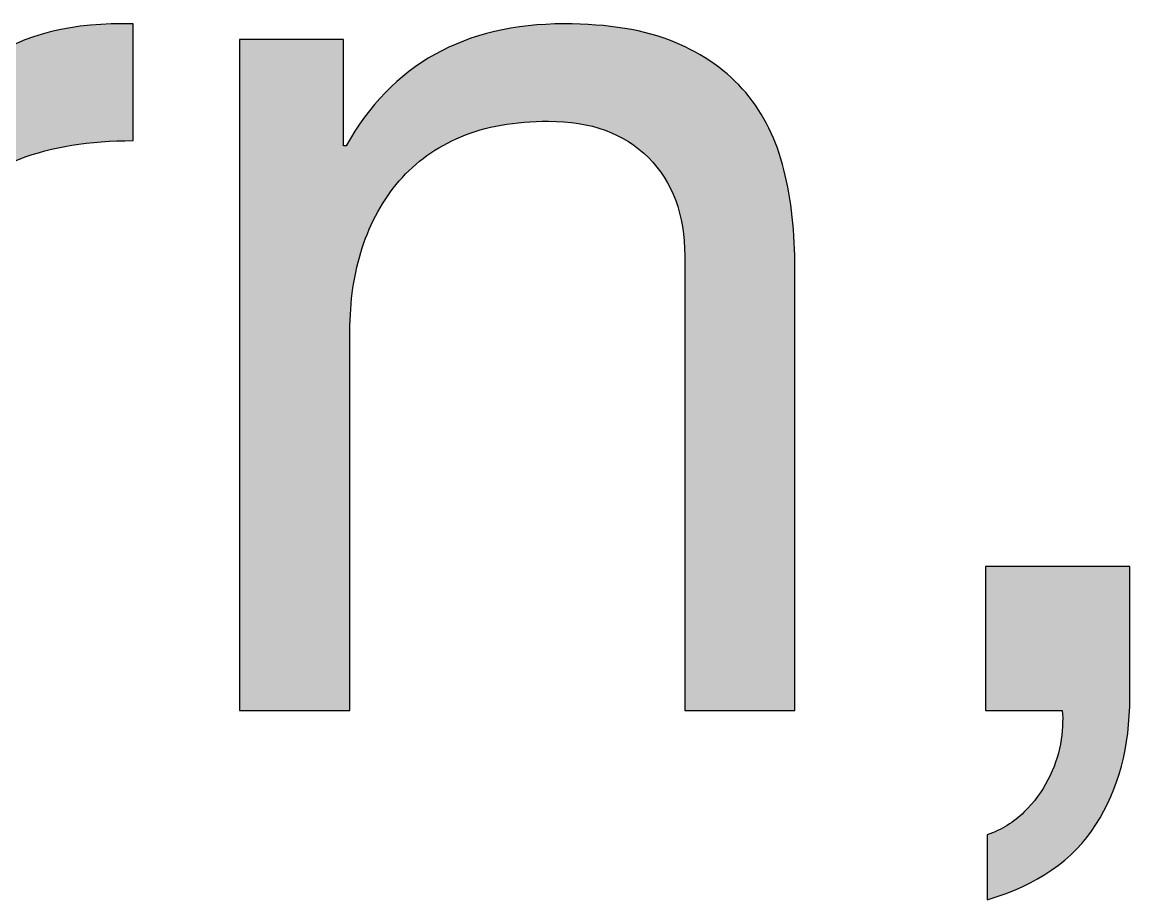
# Paper-space layout 'A0mask (portrait)' of a CAD drawing. Extents: x 0 to 810, y 0 to 1153.
# Drawn here: x 657.488 to 661.005, y 63.94 to 66.726 of the extents above; entities that cross this region are included whole.
import ezdxf
from ezdxf.enums import TextEntityAlignment as Align

# ---------------------------------------------------------------- set-up
doc = ezdxf.new("R2010")
doc.units = 0
doc.layers.get('0').update_dxf_attribs({"linetype": 'CONTINUOUS'})
doc.layers.get('Defpoints').update_dxf_attribs({"linetype": 'CONTINUOUS'})
doc.layers.add('JPP_Mask', color=7, linetype='CONTINUOUS')
doc.styles.add('JPP', font='arial.ttf')

# ---------------------------------------------------------------- blocks, each defined once
blk = doc.blocks.new('A0mask (portrait)')
at = {"true_color": 0x004a91}
h = blk.add_hatch(color=154, dxfattribs=at)
edge = h.paths.add_edge_path()
edge.add_spline(control_points=[(657.0704, 65.3407), (657.0704, 65.4296), (657.0704, 65.4888), (657.0704, 65.4888), (657.0704, 65.6261), (657.0841, 65.7477), (657.1116, 65.8533)], knot_values=[8, 8, 8, 8, 8.250035, 8.250035, 8.250035, 9.250035, 9.250035, 9.250035, 9.250035], degree=3, periodic=0)
edge.add_spline(control_points=[(657.1116, 65.8533), (657.1391, 65.9591), (657.1831, 66.049), (657.2432, 66.1234)], knot_values=[7, 7, 7, 7, 8, 8, 8, 8], degree=3, periodic=0)
edge.add_spline(control_points=[(657.2432, 66.1234), (657.3038, 66.1974), (657.3833, 66.2538), (657.4822, 66.2921)], knot_values=[6, 6, 6, 6, 7, 7, 7, 7], degree=3, periodic=0)
edge.add_spline(control_points=[(657.4822, 66.2921), (657.5812, 66.3307), (657.7005, 66.3499), (657.8406, 66.3499)], knot_values=[5, 5, 5, 5, 6, 6, 6, 6], degree=3, periodic=0)
edge.add_spline(control_points=[(657.8406, 66.3499), (657.8406, 66.3499), (657.8406, 66.7207), (657.8406, 66.7207), (657.6512, 66.7262), (657.4946, 66.6878), (657.371, 66.6052)], knot_values=[3, 3, 3, 3, 4, 4, 4, 5, 5, 5, 5], degree=3, periodic=0)
edge.add_spline(control_points=[(657.371, 66.6052), (657.2475, 66.5229), (657.1428, 66.3953), (657.0581, 66.222)], knot_values=[2, 2, 2, 2, 3, 3, 3, 3], degree=3, periodic=0)
edge.add_spline(control_points=[(657.0496, 66.222), (657.0496, 66.222), (657.0496, 66.3344), (657.0496, 66.4467)], knot_values=[0.5, 0.5, 0.5, 0.5, 1, 1, 1, 1], degree=3, periodic=0)
edge.add_spline(control_points=[(657.0496, 66.4467), (657.0496, 66.559), (657.0496, 66.6713), (657.0496, 66.6713), (657.0496, 66.6713), (657.029, 66.6713), (656.9981, 66.6713)], knot_values=[12.749965, 12.749965, 12.749965, 12.749965, 13.249965, 13.249965, 13.249965, 13.5, 13.5, 13.5, 13.5], degree=3, periodic=0)
edge.add_spline(control_points=[(656.9981, 66.6713), (656.9672, 66.6713), (656.926, 66.6713), (656.8849, 66.6713)], knot_values=[12.49997, 12.49997, 12.49997, 12.49997, 12.749965, 12.749965, 12.749965, 12.749965], degree=3, periodic=0)
edge.add_spline(control_points=[(656.8849, 66.6713), (656.8643, 66.6713), (656.8437, 66.6713), (656.8244, 66.6713)], knot_values=[12.374973, 12.374973, 12.374973, 12.374973, 12.49997, 12.49997, 12.49997, 12.49997], degree=3, periodic=0)
edge.add_spline(control_points=[(656.8244, 66.6713), (656.8051, 66.6713), (656.787, 66.6713), (656.7716, 66.6713)], knot_values=[12.249975, 12.249975, 12.249975, 12.249975, 12.374973, 12.374973, 12.374973, 12.374973], degree=3, periodic=0)
edge.add_spline(control_points=[(656.7716, 66.6713), (656.7639, 66.6713), (656.7568, 66.6713), (656.7505, 66.6713)], knot_values=[12.187476, 12.187476, 12.187476, 12.187476, 12.249975, 12.249975, 12.249975, 12.249975], degree=3, periodic=0)
edge.add_spline(control_points=[(656.7201, 66.6713), (656.7201, 66.6713), (656.7201, 66.6713), (656.7201, 66.6713), (656.7201, 66.6713), (656.7201, 66.6713), (656.7201, 66.6713)], knot_values=[11.99998, 11.99998, 11.99998, 11.99998, 12.001425, 12.001425, 12.001425, 12.001445, 12.001445, 12.001445, 12.001445], degree=3, periodic=0)
edge.add_spline(control_points=[(656.7201, 66.6713), (656.7201, 66.6712), (656.7201, 66.1387), (656.7201, 65.6062)], knot_values=[11.49999, 11.49999, 11.49999, 11.49999, 11.99998, 11.99998, 11.99998, 11.99998], degree=3, periodic=0)
edge.add_spline(control_points=[(656.7201, 65.6062), (656.7201, 65.0737), (656.7201, 64.5412), (656.7201, 64.5412), (656.7201, 64.5412), (656.7201, 64.5412), (656.7201, 64.5412)], knot_values=[10.999023, 10.999023, 10.999023, 10.999023, 11.499013, 11.499013, 11.499013, 11.49999, 11.49999, 11.49999, 11.49999], degree=3, periodic=0)
edge.add_spline(control_points=[(656.7352, 64.5412), (656.74, 64.5412), (656.7458, 64.5412), (656.7525, 64.5412)], knot_values=[10.812504, 10.812504, 10.812504, 10.812504, 10.875003, 10.875003, 10.875003, 10.875003], degree=3, periodic=0)
edge.add_spline(control_points=[(656.7525, 64.5412), (656.7591, 64.5412), (656.7667, 64.5412), (656.7749, 64.5412)], knot_values=[10.750005, 10.750005, 10.750005, 10.750005, 10.812504, 10.812504, 10.812504, 10.812504], degree=3, periodic=0)
edge.add_spline(control_points=[(656.7749, 64.5412), (656.7913, 64.5412), (656.8104, 64.5412), (656.831, 64.5412)], knot_values=[10.625008, 10.625008, 10.625008, 10.625008, 10.750005, 10.750005, 10.750005, 10.750005], degree=3, periodic=0)
edge.add_spline(control_points=[(656.831, 64.5412), (656.8515, 64.5412), (656.8734, 64.5412), (656.8953, 64.5412)], knot_values=[10.50001, 10.50001, 10.50001, 10.50001, 10.625008, 10.625008, 10.625008, 10.625008], degree=3, periodic=0)
edge.add_spline(control_points=[(656.8953, 64.5412), (656.9391, 64.5412), (656.9828, 64.5412), (657.0157, 64.5412)], knot_values=[10.250015, 10.250015, 10.250015, 10.250015, 10.50001, 10.50001, 10.50001, 10.50001], degree=3, periodic=0)
edge.add_spline(control_points=[(657.0157, 64.5412), (657.0485, 64.5412), (657.0704, 64.5412), (657.0704, 64.5412), (657.0704, 64.5412), (657.0704, 64.5412), (657.0704, 64.5412)], knot_values=[9.999532, 9.999532, 9.999532, 9.999532, 10.249547, 10.249547, 10.249547, 10.250015, 10.250015, 10.250015, 10.250015], degree=3, periodic=0)
edge.add_spline(control_points=[(657.0704, 64.5518), (657.0704, 64.5553), (657.0704, 64.5595), (657.0704, 64.5646)], knot_values=[9.906272, 9.906272, 9.906272, 9.906272, 9.937521, 9.937521, 9.937521, 9.937521], degree=3, periodic=0)
edge.add_spline(control_points=[(657.0704, 64.5646), (657.0704, 64.5696), (657.0704, 64.5754), (657.0704, 64.5819)], knot_values=[9.875022, 9.875022, 9.875022, 9.875022, 9.906272, 9.906272, 9.906272, 9.906272], degree=3, periodic=0)
edge.add_spline(control_points=[(657.0704, 64.5819), (657.0704, 64.5948), (657.0704, 64.6105), (657.0704, 64.6286)], knot_values=[9.812524, 9.812524, 9.812524, 9.812524, 9.875022, 9.875022, 9.875022, 9.875022], degree=3, periodic=0)
edge.add_spline(control_points=[(657.0704, 64.6286), (657.0704, 64.6466), (657.0704, 64.667), (657.0704, 64.6892)], knot_values=[9.750025, 9.750025, 9.750025, 9.750025, 9.812524, 9.812524, 9.812524, 9.812524], degree=3, periodic=0)
edge.add_spline(control_points=[(657.0704, 64.6892), (657.0704, 64.7336), (657.0704, 64.7854), (657.0704, 64.841)], knot_values=[9.625027, 9.625027, 9.625027, 9.625027, 9.750025, 9.750025, 9.750025, 9.750025], degree=3, periodic=0)
edge.add_spline(control_points=[(657.0704, 64.841), (657.0704, 64.8965), (657.0704, 64.9557), (657.0704, 65.0149)], knot_values=[9.50003, 9.50003, 9.50003, 9.50003, 9.625027, 9.625027, 9.625027, 9.625027], degree=3, periodic=0)
edge.add_spline(control_points=[(657.0704, 65.0149), (657.0704, 65.1334), (657.0704, 65.2519), (657.0704, 65.3407)], knot_values=[9.250035, 9.250035, 9.250035, 9.250035, 9.50003, 9.50003, 9.50003, 9.50003], degree=3, periodic=0)
h = blk.add_hatch(color=154, dxfattribs=at)
edge = h.paths.add_edge_path()
edge.add_spline(control_points=[(658.5681, 66.01), (658.5942, 66.0909), (658.633, 66.1617), (658.6855, 66.222)], knot_values=[14, 14, 14, 14, 15, 15, 15, 15], degree=3, periodic=0)
edge.add_spline(control_points=[(658.6855, 66.222), (658.7376, 66.2826), (658.8029, 66.3293), (658.881, 66.3622)], knot_values=[13, 13, 13, 13, 14, 14, 14, 14], degree=3, periodic=0)
edge.add_spline(control_points=[(658.881, 66.3622), (658.9591, 66.3953), (659.0519, 66.4116), (659.1594, 66.4116)], knot_values=[12, 12, 12, 12, 13, 13, 13, 13], degree=3, periodic=0)
edge.add_spline(control_points=[(659.1594, 66.4116), (659.2938, 66.4116), (659.3993, 66.3733), (659.4765, 66.2964)], knot_values=[11, 11, 11, 11, 12, 12, 12, 12], degree=3, periodic=0)
edge.add_spline(control_points=[(659.4765, 66.2964), (659.5532, 66.2194), (659.592, 66.1151), (659.592, 65.9832)], knot_values=[10, 10, 10, 10, 11, 11, 11, 11], degree=3, periodic=0)
edge.add_spline(control_points=[(659.592, 65.9832), (659.592, 65.9832), (659.592, 64.5412), (659.592, 64.5412), (659.592, 64.5412), (659.6795, 64.5412), (659.7669, 64.5412)], knot_values=[8.5, 8.5, 8.5, 8.5, 9.5, 9.5, 9.5, 10, 10, 10, 10], degree=3, periodic=0)
edge.add_spline(control_points=[(659.7669, 64.5412), (659.8544, 64.5412), (659.9418, 64.5412), (659.9418, 64.5412), (659.9418, 64.5412), (659.9418, 64.8914), (659.9418, 65.2416)], knot_values=[7.5, 7.5, 7.5, 7.5, 8, 8, 8, 8.5, 8.5, 8.5, 8.5], degree=3, periodic=0)
edge.add_spline(control_points=[(659.9418, 65.2416), (659.9418, 65.5918), (659.9418, 65.9421), (659.9418, 65.9421), (659.9418, 66.0573), (659.9305, 66.1624), (659.9068, 66.2571)], knot_values=[6, 6, 6, 6, 6.5, 6.5, 6.5, 7.5, 7.5, 7.5, 7.5], degree=3, periodic=0)
edge.add_spline(control_points=[(659.9068, 66.2571), (659.8836, 66.352), (659.8429, 66.4336), (659.7856, 66.5023)], knot_values=[5, 5, 5, 5, 6, 6, 6, 6], degree=3, periodic=0)
edge.add_spline(control_points=[(659.7856, 66.5023), (659.7279, 66.5709), (659.6521, 66.6244), (659.5589, 66.663), (659.4656, 66.7016), (659.3487, 66.7207), (659.2086, 66.7207)], knot_values=[3, 3, 3, 3, 4, 4, 4, 5, 5, 5, 5], degree=3, periodic=0)
edge.add_spline(control_points=[(659.2086, 66.7207), (658.8929, 66.7207), (658.6619, 66.5915), (658.5165, 66.3333)], knot_values=[2, 2, 2, 2, 3, 3, 3, 3], degree=3, periodic=0)
edge.add_spline(control_points=[(658.508, 66.3333), (658.508, 66.3333), (658.508, 66.4178), (658.508, 66.5023)], knot_values=[0.5, 0.5, 0.5, 0.5, 1, 1, 1, 1], degree=3, periodic=0)
edge.add_spline(control_points=[(658.508, 66.5023), (658.508, 66.5868), (658.508, 66.6713), (658.508, 66.6713), (658.508, 66.6713), (658.4874, 66.6713), (658.4565, 66.6713)], knot_values=[19.749965, 19.749965, 19.749965, 19.749965, 20.249965, 20.249965, 20.249965, 20.5, 20.5, 20.5, 20.5], degree=3, periodic=0)
edge.add_spline(control_points=[(658.4565, 66.6713), (658.4256, 66.6713), (658.3844, 66.6713), (658.3433, 66.6713)], knot_values=[19.49997, 19.49997, 19.49997, 19.49997, 19.749965, 19.749965, 19.749965, 19.749965], degree=3, periodic=0)
edge.add_spline(control_points=[(658.3433, 66.6713), (658.3227, 66.6713), (658.3021, 66.6713), (658.2828, 66.6713)], knot_values=[19.374972, 19.374972, 19.374972, 19.374972, 19.49997, 19.49997, 19.49997, 19.49997], degree=3, periodic=0)
edge.add_spline(control_points=[(658.2828, 66.6713), (658.2635, 66.6713), (658.2455, 66.6713), (658.23, 66.6713)], knot_values=[19.249975, 19.249975, 19.249975, 19.249975, 19.374972, 19.374972, 19.374972, 19.374972], degree=3, periodic=0)
edge.add_spline(control_points=[(658.23, 66.6713), (658.2223, 66.6713), (658.2152, 66.6713), (658.209, 66.6713)], knot_values=[19.187476, 19.187476, 19.187476, 19.187476, 19.249975, 19.249975, 19.249975, 19.249975], degree=3, periodic=0)
edge.add_spline(control_points=[(658.1786, 66.6713), (658.1786, 66.6713), (658.1786, 66.6713), (658.1786, 66.6713), (658.1786, 66.6713), (658.1786, 66.6713), (658.1786, 66.6713)], knot_values=[18.99998, 18.99998, 18.99998, 18.99998, 19.001425, 19.001425, 19.001425, 19.001445, 19.001445, 19.001445, 19.001445], degree=3, periodic=0)
edge.add_spline(control_points=[(658.1786, 66.6713), (658.1786, 66.6712), (658.1786, 66.1387), (658.1786, 65.6062)], knot_values=[18.49999, 18.49999, 18.49999, 18.49999, 18.99998, 18.99998, 18.99998, 18.99998], degree=3, periodic=0)
edge.add_spline(control_points=[(658.1786, 65.6062), (658.1786, 65.0737), (658.1786, 64.5412), (658.1786, 64.5412), (658.1786, 64.5412), (658.1786, 64.5412), (658.1786, 64.5412)], knot_values=[17.999023, 17.999023, 17.999023, 17.999023, 18.499013, 18.499013, 18.499013, 18.49999, 18.49999, 18.49999, 18.49999], degree=3, periodic=0)
edge.add_spline(control_points=[(658.1936, 64.5412), (658.1984, 64.5412), (658.2042, 64.5412), (658.2109, 64.5412)], knot_values=[17.812504, 17.812504, 17.812504, 17.812504, 17.875002, 17.875002, 17.875002, 17.875002], degree=3, periodic=0)
edge.add_spline(control_points=[(658.2109, 64.5412), (658.2175, 64.5412), (658.2251, 64.5412), (658.2333, 64.5412)], knot_values=[17.750005, 17.750005, 17.750005, 17.750005, 17.812504, 17.812504, 17.812504, 17.812504], degree=3, periodic=0)
edge.add_spline(control_points=[(658.2333, 64.5412), (658.2497, 64.5412), (658.2689, 64.5412), (658.2894, 64.5412)], knot_values=[17.625007, 17.625007, 17.625007, 17.625007, 17.750005, 17.750005, 17.750005, 17.750005], degree=3, periodic=0)
edge.add_spline(control_points=[(658.2894, 64.5412), (658.3099, 64.5412), (658.3318, 64.5412), (658.3537, 64.5412)], knot_values=[17.50001, 17.50001, 17.50001, 17.50001, 17.625008, 17.625008, 17.625008, 17.625008], degree=3, periodic=0)
edge.add_spline(control_points=[(658.3537, 64.5412), (658.3975, 64.5412), (658.4413, 64.5412), (658.4741, 64.5412)], knot_values=[17.250015, 17.250015, 17.250015, 17.250015, 17.50001, 17.50001, 17.50001, 17.50001], degree=3, periodic=0)
edge.add_spline(control_points=[(658.4741, 64.5412), (658.5069, 64.5412), (658.5288, 64.5412), (658.5288, 64.5412), (658.5288, 64.5412), (658.5288, 64.5412), (658.5288, 64.5412)], knot_values=[16.999532, 16.999532, 16.999532, 16.999532, 17.249547, 17.249547, 17.249547, 17.250015, 17.250015, 17.250015, 17.250015], degree=3, periodic=0)
edge.add_spline(control_points=[(658.5288, 64.5547), (658.5288, 64.5591), (658.5288, 64.5645), (658.5288, 64.5709)], knot_values=[16.906272, 16.906272, 16.906272, 16.906272, 16.937521, 16.937521, 16.937521, 16.937521], degree=3, periodic=0)
edge.add_spline(control_points=[(658.5288, 64.5709), (658.5288, 64.5773), (658.5288, 64.5846), (658.5288, 64.5928)], knot_values=[16.875022, 16.875022, 16.875022, 16.875022, 16.906272, 16.906272, 16.906272, 16.906272], degree=3, periodic=0)
edge.add_spline(control_points=[(658.5288, 64.5928), (658.5288, 64.6093), (658.5288, 64.6292), (658.5288, 64.6521)], knot_values=[16.812524, 16.812524, 16.812524, 16.812524, 16.875022, 16.875022, 16.875022, 16.875022], degree=3, periodic=0)
edge.add_spline(control_points=[(658.5288, 64.6521), (658.5288, 64.6751), (658.5288, 64.7009), (658.5288, 64.7291)], knot_values=[16.750025, 16.750025, 16.750025, 16.750025, 16.812524, 16.812524, 16.812524, 16.812524], degree=3, periodic=0)
edge.add_spline(control_points=[(658.5288, 64.7291), (658.5288, 64.7855), (658.5288, 64.8513), (658.5288, 64.9218)], knot_values=[16.625028, 16.625028, 16.625028, 16.625028, 16.750025, 16.750025, 16.750025, 16.750025], degree=3, periodic=0)
edge.add_spline(control_points=[(658.5288, 64.9218), (658.5288, 64.9922), (658.5288, 65.0674), (658.5288, 65.1426)], knot_values=[16.50003, 16.50003, 16.50003, 16.50003, 16.625028, 16.625028, 16.625028, 16.625028], degree=3, periodic=0)
edge.add_spline(control_points=[(658.5288, 65.1426), (658.5288, 65.293), (658.5288, 65.4434), (658.5288, 65.5562)], knot_values=[16.250035, 16.250035, 16.250035, 16.250035, 16.50003, 16.50003, 16.50003, 16.50003], degree=3, periodic=0)
edge.add_spline(control_points=[(658.5288, 65.5562), (658.5288, 65.669), (658.5288, 65.7442), (658.5288, 65.7442), (658.5288, 65.8403), (658.5416, 65.929), (658.5681, 66.01)], knot_values=[15, 15, 15, 15, 15.250035, 15.250035, 15.250035, 16.250035, 16.250035, 16.250035, 16.250035], degree=3, periodic=0)
h = blk.add_hatch(color=154, dxfattribs=at)
edge = h.paths.add_edge_path()
edge.add_spline(control_points=[(661.005, 64.5823), (661.005, 64.5823), (661.005, 64.9984), (661.005, 64.9984), (661.005, 64.9984), (660.9406, 64.9984), (660.8601, 64.9984)], knot_values=[10.624977, 10.624977, 10.624977, 10.624977, 11.624977, 11.624977, 11.624977, 12, 12, 12, 12], degree=3, periodic=0)
edge.add_spline(control_points=[(660.8601, 64.9984), (660.7797, 64.9984), (660.6831, 64.9984), (660.6188, 64.9984)], knot_values=[10.249985, 10.249985, 10.249985, 10.249985, 10.624977, 10.624977, 10.624977, 10.624977], degree=3, periodic=0)
edge.add_spline(control_points=[(660.6188, 64.9984), (660.6027, 64.9984), (660.5886, 64.9984), (660.5773, 64.9984)], knot_values=[10.156237, 10.156237, 10.156237, 10.156237, 10.249985, 10.249985, 10.249985, 10.249985], degree=3, periodic=0)
edge.add_spline(control_points=[(660.5472, 64.9984), (660.5472, 64.9984), (660.5472, 64.9984), (660.5472, 64.9984), (660.5472, 64.9984), (660.5472, 64.9984), (660.5472, 64.9984)], knot_values=[9.999502, 9.999502, 9.999502, 9.999502, 10, 10, 10, 10.000967, 10.000967, 10.000967, 10.000967], degree=3, periodic=0)
edge.add_spline(control_points=[(660.5472, 64.9905), (660.5472, 64.9874), (660.5472, 64.9835), (660.5472, 64.9788)], knot_values=[9.874992, 9.874992, 9.874992, 9.874992, 9.921867, 9.921867, 9.921867, 9.921867], degree=3, periodic=0)
edge.add_spline(control_points=[(660.5472, 64.9788), (660.5472, 64.96), (660.5472, 64.9292), (660.5472, 64.8924)], knot_values=[9.687496, 9.687496, 9.687496, 9.687496, 9.874992, 9.874992, 9.874992, 9.874992], degree=3, periodic=0)
edge.add_spline(control_points=[(660.5472, 64.8924), (660.5472, 64.8555), (660.5472, 64.8127), (660.5472, 64.7698)], knot_values=[9.5, 9.5, 9.5, 9.5, 9.687496, 9.687496, 9.687496, 9.687496], degree=3, periodic=0)
edge.add_spline(control_points=[(660.5472, 64.7698), (660.5472, 64.7269), (660.5472, 64.684), (660.5472, 64.6472)], knot_values=[9.312504, 9.312504, 9.312504, 9.312504, 9.5, 9.5, 9.5, 9.5], degree=3, periodic=0)
edge.add_spline(control_points=[(660.5472, 64.6472), (660.5472, 64.6104), (660.5472, 64.5796), (660.5472, 64.5608)], knot_values=[9.125007, 9.125007, 9.125007, 9.125007, 9.312504, 9.312504, 9.312504, 9.312504], degree=3, periodic=0)
edge.add_spline(control_points=[(660.5472, 64.5412), (660.5472, 64.5412), (660.5472, 64.5412), (660.5472, 64.5412), (660.5472, 64.5412), (660.5472, 64.5412), (660.5472, 64.5412)], knot_values=[8.999033, 8.999033, 8.999033, 8.999033, 9.000264, 9.000264, 9.000264, 9.001231, 9.001231, 9.001231, 9.001231], degree=3, periodic=0)
edge.add_spline(control_points=[(660.55, 64.5412), (660.5526, 64.5412), (660.5572, 64.5412), (660.5632, 64.5412)], knot_values=[8.843763, 8.843763, 8.843763, 8.843763, 8.937511, 8.937511, 8.937511, 8.937511], degree=3, periodic=0)
edge.add_spline(control_points=[(660.5632, 64.5412), (660.5692, 64.5412), (660.5767, 64.5412), (660.5853, 64.5412)], knot_values=[8.750015, 8.750015, 8.750015, 8.750015, 8.843763, 8.843763, 8.843763, 8.843763], degree=3, periodic=0)
edge.add_spline(control_points=[(660.5853, 64.5412), (660.6195, 64.5412), (660.6708, 64.5412), (660.7136, 64.5412)], knot_values=[8.375023, 8.375023, 8.375023, 8.375023, 8.750015, 8.750015, 8.750015, 8.750015], degree=3, periodic=0)
edge.add_spline(control_points=[(660.7136, 64.5412), (660.7563, 64.5412), (660.7905, 64.5412), (660.7905, 64.5412), (660.7934, 64.5083), (660.791, 64.4725), (660.7844, 64.4339)], knot_values=[7, 7, 7, 7, 7.375023, 7.375023, 7.375023, 8.375023, 8.375023, 8.375023, 8.375023], degree=3, periodic=0)
edge.add_spline(control_points=[(660.7844, 64.4339), (660.7773, 64.3956), (660.7645, 64.3577), (660.7451, 64.3208)], knot_values=[6, 6, 6, 6, 7, 7, 7, 7], degree=3, periodic=0)
edge.add_spline(control_points=[(660.7451, 64.3208), (660.7262, 64.2836), (660.7006, 64.2493), (660.6689, 64.2176)], knot_values=[5, 5, 5, 5, 6, 6, 6, 6], degree=3, periodic=0)
edge.add_spline(control_points=[(660.6689, 64.2176), (660.6372, 64.1861), (660.5984, 64.162), (660.5515, 64.1457)], knot_values=[4, 4, 4, 4, 5, 5, 5, 5], degree=3, periodic=0)
edge.add_spline(control_points=[(660.5515, 64.1457), (660.5515, 64.1457), (660.5515, 63.9395), (660.5515, 63.9395), (660.711, 63.9864), (660.826, 64.0659), (660.8975, 64.1786), (660.969, 64.2912), (661.005, 64.4259), (661.005, 64.5823)], knot_values=[1, 1, 1, 1, 2, 2, 2, 3, 3, 3, 4, 4, 4, 4], degree=3, periodic=0)
at = {"layer": 'Defpoints', "color": 154, "true_color": 0x004a91}
for points, knots in [([(657.0496, 66.6713), (657.0496, 66.6713), (657.0496, 66.222), (657.0496, 66.222), (657.0496, 66.222), (657.0581, 66.222), (657.0581, 66.222), (657.1428, 66.3953), (657.2475, 66.5229), (657.371, 66.6052), (657.4946, 66.6878), (657.6512, 66.7262), (657.8406, 66.7207), (657.8406, 66.7207), (657.8406, 66.3499), (657.8406, 66.3499), (657.7005, 66.3499), (657.5812, 66.3307), (657.4822, 66.2921), (657.3833, 66.2538), (657.3038, 66.1974), (657.2432, 66.1234), (657.1831, 66.049), (657.1391, 65.9591), (657.1116, 65.8533), (657.0841, 65.7477), (657.0704, 65.6261), (657.0704, 65.4888), (657.0704, 65.4888), (657.0704, 64.5412), (657.0704, 64.5412), (657.0704, 64.5412), (656.7201, 64.5412), (656.7201, 64.5412), (656.7201, 64.5412), (656.7201, 66.6713), (656.7201, 66.6713), (656.7201, 66.6713), (657.0496, 66.6713), (657.0496, 66.6713)], [0, 0, 0, 0, 1, 1, 1, 2, 2, 2, 3, 3, 3, 4, 4, 4, 5, 5, 5, 6, 6, 6, 7, 7, 7, 8, 8, 8, 9, 9, 9, 10, 10, 10, 11, 11, 11, 12, 12, 12, 13, 13, 13, 13]), ([(658.508, 66.6713), (658.508, 66.6713), (658.508, 66.3333), (658.508, 66.3333), (658.508, 66.3333), (658.5165, 66.3333), (658.5165, 66.3333), (658.6619, 66.5915), (658.8929, 66.7207), (659.2086, 66.7207), (659.3487, 66.7207), (659.4656, 66.7016), (659.5589, 66.663), (659.6521, 66.6244), (659.7279, 66.5709), (659.7856, 66.5023), (659.8429, 66.4336), (659.8836, 66.352), (659.9068, 66.2571), (659.9305, 66.1624), (659.9418, 66.0573), (659.9418, 65.9421), (659.9418, 65.9421), (659.9418, 64.5412), (659.9418, 64.5412), (659.9418, 64.5412), (659.592, 64.5412), (659.592, 64.5412), (659.592, 64.5412), (659.592, 65.9832), (659.592, 65.9832), (659.592, 66.1151), (659.5532, 66.2194), (659.4765, 66.2964), (659.3993, 66.3733), (659.2938, 66.4116), (659.1594, 66.4116), (659.0519, 66.4116), (658.9591, 66.3953), (658.881, 66.3622), (658.8029, 66.3293), (658.7376, 66.2826), (658.6855, 66.222), (658.633, 66.1617), (658.5942, 66.0909), (658.5681, 66.01), (658.5416, 65.929), (658.5288, 65.8403), (658.5288, 65.7442), (658.5288, 65.7442), (658.5288, 64.5412), (658.5288, 64.5412), (658.5288, 64.5412), (658.1786, 64.5412), (658.1786, 64.5412), (658.1786, 64.5412), (658.1786, 66.6713), (658.1786, 66.6713), (658.1786, 66.6713), (658.508, 66.6713), (658.508, 66.6713)], [0, 0, 0, 0, 1, 1, 1, 2, 2, 2, 3, 3, 3, 4, 4, 4, 5, 5, 5, 6, 6, 6, 7, 7, 7, 8, 8, 8, 9, 9, 9, 10, 10, 10, 11, 11, 11, 12, 12, 12, 13, 13, 13, 14, 14, 14, 15, 15, 15, 16, 16, 16, 17, 17, 17, 18, 18, 18, 19, 19, 19, 20, 20, 20, 20]), ([(661.005, 64.9984), (661.005, 64.9984), (661.005, 64.5823), (661.005, 64.5823), (661.005, 64.4259), (660.969, 64.2912), (660.8975, 64.1786), (660.826, 64.0659), (660.711, 63.9864), (660.5515, 63.9395), (660.5515, 63.9395), (660.5515, 64.1457), (660.5515, 64.1457), (660.5984, 64.162), (660.6372, 64.1861), (660.6689, 64.2176), (660.7006, 64.2493), (660.7262, 64.2836), (660.7451, 64.3208), (660.7645, 64.3577), (660.7773, 64.3956), (660.7844, 64.4339), (660.791, 64.4725), (660.7934, 64.5083), (660.7905, 64.5412), (660.7905, 64.5412), (660.5472, 64.5412), (660.5472, 64.5412), (660.5472, 64.5412), (660.5472, 64.9984), (660.5472, 64.9984), (660.5472, 64.9984), (661.005, 64.9984), (661.005, 64.9984)], [0, 0, 0, 0, 1, 1, 1, 2, 2, 2, 3, 3, 3, 4, 4, 4, 5, 5, 5, 6, 6, 6, 7, 7, 7, 8, 8, 8, 9, 9, 9, 10, 10, 10, 11, 11, 11, 11])]:
    blk.add_open_spline(points, degree=3, knots=knots, dxfattribs=at)
at = {"color": 7, "style": 'JPP'}
for tag, p in [('Client', (743, 115)), ('Project1', (743, 90)), ('Project2', (743, 82.5)), ('Project3', (743, 75)), ('Title1', (743, 57.5)), ('Title2', (743, 50)), ('Title3', (743, 42.5)), ('Status', (635, 7.5))]:
    blk.add_attdef(tag, text='', height=3.5, dxfattribs=at).set_placement(p, align=Align.MIDDLE_LEFT)
at = {"color": 2, "style": 'JPP'}
for tag, p in [('Scale', (662.5, 25)), ('Checked', (752.5, 25)), ('Drawn', (707.5, 25)), ('Date', (797.5, 25))]:
    blk.add_attdef(tag, text='', height=2, dxfattribs=at).set_placement(p, align=Align.MIDDLE_CENTER)
at = {"color": 6, "style": 'JPP'}
for tag, p in [('Ref', (725, 7.5)), ('DrgNo.', (767, 7.5))]:
    blk.add_attdef(tag, text='', height=4, dxfattribs=at).set_placement(p, align=Align.MIDDLE_LEFT)
blk.add_attdef('Rev', text='', height=4, dxfattribs=at).set_placement((801.2747, 7.5), align=Align.MIDDLE_CENTER)

psp = doc.layouts.new('A0mask (portrait)')

# ---------------------------------------------------------------- block references
at = {"layer": 'JPP_Mask'}
psp.add_blockref('A0mask (portrait)', (0, 0), dxfattribs=at)

doc.saveas('drawing.dxf')
